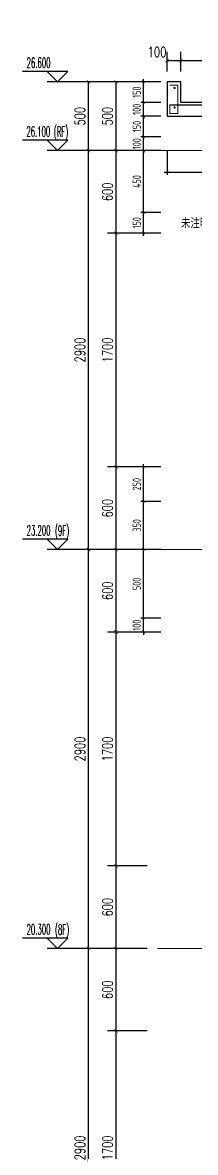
# Model space of a CAD drawing. Extents: x -1058961 to 23600, y -449123 to 2751847.
# Drawn here: x -119268 to -118015, y -22786 to -14573 of the extents above; entities that cross this region are included whole.
import ezdxf

# ---------------------------------------------------------------- set-up
doc = ezdxf.new("R2010")
doc.units = 0
doc.header["$LTSCALE"] = 1000
doc.linetypes.add('DOTE', pattern=[2.42, 2, -0.2, 0.02, -0.2])
doc.layers.get('0').update_dxf_attribs({"linetype": 'CONTINUOUS'})
doc.layers.get('DEFPOINTS').update_dxf_attribs({"linetype": 'CONTINUOUS'})
for name, color, linetype in [('DIM', 2, 'CONTINUOUS'), ('DIM_ELEV', 3, 'CONTINUOUS'), ('PUB_DIM', 3, 'CONTINUOUS'), ('PUB_TEXT', 2, 'CONTINUOUS'), ('REIN', 6, 'CONTINUOUS'), ('S-大样-砼线', 7, 'CONTINUOUS'), ('S-引出线', 40, 'CONTINUOUS'), ('TEXT', 2, 'CONTINUOUS'), ('WALL', 5, 'CONTINUOUS')]:
    doc.layers.add(name, color=color, linetype=linetype)
doc.layers.add('DOTE', color=19, linetype='DOTE', lineweight=9)
doc.styles.add('_TCH_DIM', font='SIMPLEX.shx', dxfattribs={"width": 0.7, "bigfont": 'GBCBIG.shx'})
doc.styles.add('_TCH_DIM_T3', font='SIMPLEX', dxfattribs={"width": 0.705882, "bigfont": 'GBCBIG'})
doc.styles.add('TSSD_DIMENSION', font='Tssdeng.shx', dxfattribs={"width": 0.7, "bigfont": 'tssdchn.shx'})
doc.styles.add('TSSD_REIN', font='tssdeng.shx', dxfattribs={"width": 0.7, "height": 300, "bigfont": 'tssdchn.shx'})
doc.dimstyles.new('_TCH_ARCH&&25', dxfattribs={"dimtxt": 74.375, "dimasz": 25, "dimexe": 62.5, "dimexo": 75, "dimgap": 25, "dimtad": 1, "dimdec": 0, "dimzin": 0, "dimdsep": 46, "dimtxsty": '_TCH_DIM_T3', "dimblk": 'ARCHTICK', "dimcen": 0.09, "dimclrt": 7, "dimazin": 0, "dimtfac": 1, "dimtdec": 0, "dimtix": 1, "dimtmove": 2, "dimatfit": 3, "dimldrblk": 'ARCHTICK', "dimfxl": 0, "dimtolj": 1, "dimtzin": 0, "dimarcsym": 0})
doc.dimstyles.new('TSSD_20_20', dxfattribs={"dimtxt": 60, "dimasz": 20, "dimexe": 20, "dimexo": 50, "dimgap": 20, "dimtad": 1, "dimdec": 0, "dimzin": 0, "dimdsep": 46, "dimtxsty": 'TSSD_DIMENSION', "dimblk": 'ARCHTICK', "dimblk1": 'ARCHTICK', "dimblk2": 'ARCHTICK', "dimcen": 0, "dimdle": 20, "dimclrt": 7, "dimadec": 0, "dimazin": 0, "dimtfac": 1, "dimtdec": 0, "dimtix": 1, "dimtmove": 2, "dimatfit": 3, "dimfxl": 0, "dimtolj": 1, "dimtzin": 0, "dimarcsym": 0})

# ---------------------------------------------------------------- blocks, each defined once
blk = doc.blocks.new('_ArchTick')
at = {"color": 0, "linetype": 'ByBlock', "const_width": 0.15}
blk.add_lwpolyline([(-0.5, -0.5), (0.5, 0.5)], dxfattribs=at)
blk = doc.blocks.new('*D1578')
at = {"layer": 'DEFPOINTS', "color": 0}
for p in [(-118120.2, -14849), (-118220.2, -15003.1), (-118120.2, -15003.1)]:
    blk.add_point(p, dxfattribs=at)
at = {"layer": 'PUB_DIM', "color": 0, "lineweight": -2}
for p, q in [((-118220.2, -14928.1), (-118220.2, -14786.5)), ((-118220.2, -14849), (-118120.2, -14849)), ((-118120.2, -14928.1), (-118120.2, -14786.5))]:
    blk.add_line(p, q, dxfattribs=at)
at = {"layer": 'PUB_DIM', "color": 0, "lineweight": -2, "xscale": 25, "yscale": 25, "zscale": 25, "rotation": 180}
blk.add_blockref('_ArchTick', (-118220.2, -14849), dxfattribs=at)
at = {"layer": 'PUB_DIM', "color": 0, "lineweight": -2, "xscale": 25, "yscale": 25, "zscale": 25}
blk.add_blockref('_ArchTick', (-118120.2, -14849), dxfattribs=at)
at = {"layer": 'PUB_DIM', "color": 7, "insert": (-118292.7, -14786.8), "char_height": 74.38, "attachment_point": 5, "style": '_TCH_DIM_T3'}
blk.add_mtext('\\A1;100', dxfattribs=at)
blk = doc.blocks.new('*D1579')
at = {"layer": 'DEFPOINTS', "color": 0}
for p in [(-117120.2, -14849), (-118120.2, -15003.1), (-117120.2, -15003.1)]:
    blk.add_point(p, dxfattribs=at)
at = {"layer": 'PUB_DIM', "color": 0, "lineweight": -2}
for p, q in [((-118120.2, -14928.1), (-118120.2, -14786.5)), ((-118120.2, -14849), (-117120.2, -14849)), ((-117120.2, -14928.1), (-117120.2, -14786.5))]:
    blk.add_line(p, q, dxfattribs=at)
at = {"layer": 'PUB_DIM', "color": 0, "lineweight": -2, "xscale": 25, "yscale": 25, "zscale": 25, "rotation": 180}
blk.add_blockref('_ArchTick', (-118120.2, -14849), dxfattribs=at)
at = {"layer": 'PUB_DIM', "color": 0, "lineweight": -2, "xscale": 25, "yscale": 25, "zscale": 25}
blk.add_blockref('_ArchTick', (-117120.2, -14849), dxfattribs=at)
at = {"layer": 'PUB_DIM', "color": 7, "insert": (-117620.2, -14786.8), "char_height": 74.38, "attachment_point": 5, "style": '_TCH_DIM_T3'}
blk.add_mtext('\\A1;1000', dxfattribs=at)
blk = doc.blocks.new('*D1581')
at = {"layer": 'DEFPOINTS', "color": 0}
for p in [(-118220.2, -15453.1), (-117620.2, -15453.1), (-117620.2, -15659.6)]:
    blk.add_point(p, dxfattribs=at)
at = {"layer": 'DIM', "color": 0, "lineweight": -2}
for p, q in [((-118220.2, -15503.1), (-118220.2, -15679.6)), ((-117620.2, -15503.1), (-117620.2, -15679.6)), ((-118240.2, -15659.6), (-117600.2, -15659.6))]:
    blk.add_line(p, q, dxfattribs=at)
at = {"layer": 'DIM', "color": 0, "lineweight": -2, "xscale": 20, "yscale": 20, "zscale": 20, "rotation": 180}
blk.add_blockref('_ArchTick', (-118220.2, -15659.6), dxfattribs=at)
at = {"layer": 'DIM', "color": 0, "lineweight": -2, "xscale": 20, "yscale": 20, "zscale": 20}
blk.add_blockref('_ArchTick', (-117620.2, -15659.6), dxfattribs=at)
at = {"layer": 'DIM', "color": 7, "insert": (-117920.2, -15609.6), "char_height": 60, "attachment_point": 5, "style": 'TSSD_DIMENSION'}
blk.add_mtext('\\A1;600', dxfattribs=at)
blk = doc.blocks.new('*D1586')
at = {"layer": 'DEFPOINTS', "color": 0}
for p in [(-118390.4, -15003.1), (-118215.8, -15003.1), (-118215.8, -15153.1)]:
    blk.add_point(p, dxfattribs=at)
at = {"layer": 'DIM', "color": 0, "lineweight": -2}
for p, q in [((-118265.8, -15003.1), (-118410.4, -15003.1)), ((-118390.4, -15173.1), (-118390.4, -14983.1)), ((-118265.8, -15153.1), (-118410.4, -15153.1))]:
    blk.add_line(p, q, dxfattribs=at)
at = {"layer": 'DIM', "color": 0, "lineweight": -2, "xscale": 20, "yscale": 20, "zscale": 20}
for p, rotation in [((-118390.4, -15003.1), 90), ((-118390.4, -15153.1), 270)]:
    blk.add_blockref('_ArchTick', p, dxfattribs=dict(at, rotation=rotation))
at = {"layer": 'DIM', "color": 7, "insert": (-118440.4, -15078.1), "char_height": 60, "attachment_point": 5, "rotation": 90, "style": 'TSSD_DIMENSION'}
blk.add_mtext('\\A1;150', dxfattribs=at)
blk = doc.blocks.new('*D1587')
at = {"layer": 'DEFPOINTS', "color": 0}
for p in [(-118390.4, -15253.1), (-118215.8, -15253.1), (-118215.8, -15403.1)]:
    blk.add_point(p, dxfattribs=at)
at = {"layer": 'DIM', "color": 0, "lineweight": -2}
for p, q in [((-118265.8, -15253.1), (-118410.4, -15253.1)), ((-118390.4, -15423.1), (-118390.4, -15233.1)), ((-118265.8, -15403.1), (-118410.4, -15403.1))]:
    blk.add_line(p, q, dxfattribs=at)
at = {"layer": 'DIM', "color": 0, "lineweight": -2, "xscale": 20, "yscale": 20, "zscale": 20}
for p, rotation in [((-118390.4, -15253.1), 90), ((-118390.4, -15403.1), 270)]:
    blk.add_blockref('_ArchTick', p, dxfattribs=dict(at, rotation=rotation))
at = {"layer": 'DIM', "color": 7, "insert": (-118440.4, -15328.1), "char_height": 60, "attachment_point": 5, "rotation": 90, "style": 'TSSD_DIMENSION'}
blk.add_mtext('\\A1;150', dxfattribs=at)
blk = doc.blocks.new('*D1588')
at = {"layer": 'DEFPOINTS', "color": 0}
for p in [(-118390.4, -15403.1), (-118215.8, -15403.1), (-118215.8, -15503.1)]:
    blk.add_point(p, dxfattribs=at)
at = {"layer": 'DIM', "color": 0, "lineweight": -2}
for p, q in [((-118265.8, -15403.1), (-118410.4, -15403.1)), ((-118390.4, -15403.1), (-118390.4, -15383.1)), ((-118390.4, -15503.1), (-118390.4, -15403.1)), ((-118265.8, -15503.1), (-118410.4, -15503.1)), ((-118390.4, -15503.1), (-118390.4, -15523.1))]:
    blk.add_line(p, q, dxfattribs=at)
at = {"layer": 'DIM', "color": 0, "lineweight": -2, "xscale": 20, "yscale": 20, "zscale": 20}
for p, rotation in [((-118390.4, -15403.1), 270), ((-118390.4, -15503.1), 90)]:
    blk.add_blockref('_ArchTick', p, dxfattribs=dict(at, rotation=rotation))
at = {"layer": 'DIM', "color": 7, "insert": (-118440.4, -15453.1), "char_height": 60, "attachment_point": 5, "rotation": 90, "style": 'TSSD_DIMENSION'}
blk.add_mtext('\\A1;100', dxfattribs=at)
blk = doc.blocks.new('*D1589')
at = {"layer": 'DEFPOINTS', "color": 0}
for p in [(-118390.4, -15503.1), (-118215.8, -15503.1), (-118215.8, -15953.1)]:
    blk.add_point(p, dxfattribs=at)
at = {"layer": 'DIM', "color": 0, "lineweight": -2}
for p, q in [((-118265.8, -15503.1), (-118410.4, -15503.1)), ((-118390.4, -15973.1), (-118390.4, -15483.1)), ((-118265.8, -15953.1), (-118410.4, -15953.1))]:
    blk.add_line(p, q, dxfattribs=at)
at = {"layer": 'DIM', "color": 0, "lineweight": -2, "xscale": 20, "yscale": 20, "zscale": 20}
for p, rotation in [((-118390.4, -15503.1), 90), ((-118390.4, -15953.1), 270)]:
    blk.add_blockref('_ArchTick', p, dxfattribs=dict(at, rotation=rotation))
at = {"layer": 'DIM', "color": 7, "insert": (-118440.4, -15728.1), "char_height": 60, "attachment_point": 5, "rotation": 90, "style": 'TSSD_DIMENSION'}
blk.add_mtext('\\A1;450', dxfattribs=at)
blk = doc.blocks.new('*D1590')
at = {"layer": 'DEFPOINTS', "color": 0}
for p in [(-118390.4, -15953.1), (-118215.8, -15953.1), (-118215.8, -16103.1)]:
    blk.add_point(p, dxfattribs=at)
at = {"layer": 'DIM', "color": 0, "lineweight": -2}
for p, q in [((-118265.8, -15953.1), (-118410.4, -15953.1)), ((-118390.4, -16123.1), (-118390.4, -15933.1)), ((-118265.8, -16103.1), (-118410.4, -16103.1))]:
    blk.add_line(p, q, dxfattribs=at)
at = {"layer": 'DIM', "color": 0, "lineweight": -2, "xscale": 20, "yscale": 20, "zscale": 20}
for p, rotation in [((-118390.4, -15953.1), 90), ((-118390.4, -16103.1), 270)]:
    blk.add_blockref('_ArchTick', p, dxfattribs=dict(at, rotation=rotation))
at = {"layer": 'DIM', "color": 7, "insert": (-118440.4, -16028.1), "char_height": 60, "attachment_point": 5, "rotation": 90, "style": 'TSSD_DIMENSION'}
blk.add_mtext('\\A1;150', dxfattribs=at)
blk = doc.blocks.new('*D1601')
at = {"layer": 'DEFPOINTS', "color": 0}
for p in [(-118390.4, -17803.1), (-118215.8, -17803.1), (-118215.8, -18053.1)]:
    blk.add_point(p, dxfattribs=at)
at = {"layer": 'DIM', "color": 0, "lineweight": -2}
for p, q in [((-118265.8, -17803.1), (-118410.4, -17803.1)), ((-118390.4, -18073.1), (-118390.4, -17783.1)), ((-118265.8, -18053.1), (-118410.4, -18053.1))]:
    blk.add_line(p, q, dxfattribs=at)
at = {"layer": 'DIM', "color": 0, "lineweight": -2, "xscale": 20, "yscale": 20, "zscale": 20}
for p, rotation in [((-118390.4, -17803.1), 90), ((-118390.4, -18053.1), 270)]:
    blk.add_blockref('_ArchTick', p, dxfattribs=dict(at, rotation=rotation))
at = {"layer": 'DIM', "color": 7, "insert": (-118440.4, -17928.1), "char_height": 60, "attachment_point": 5, "rotation": 90, "style": 'TSSD_DIMENSION'}
blk.add_mtext('\\A1;250', dxfattribs=at)
blk = doc.blocks.new('*D1602')
at = {"layer": 'DEFPOINTS', "color": 0}
for p in [(-118390.4, -18053.1), (-118215.8, -18053.1), (-118215.8, -18403.1)]:
    blk.add_point(p, dxfattribs=at)
at = {"layer": 'DIM', "color": 0, "lineweight": -2}
for p, q in [((-118265.8, -18053.1), (-118410.4, -18053.1)), ((-118390.4, -18423.1), (-118390.4, -18033.1)), ((-118265.8, -18403.1), (-118410.4, -18403.1))]:
    blk.add_line(p, q, dxfattribs=at)
at = {"layer": 'DIM', "color": 0, "lineweight": -2, "xscale": 20, "yscale": 20, "zscale": 20}
for p, rotation in [((-118390.4, -18053.1), 90), ((-118390.4, -18403.1), 270)]:
    blk.add_blockref('_ArchTick', p, dxfattribs=dict(at, rotation=rotation))
at = {"layer": 'DIM', "color": 7, "insert": (-118440.4, -18228.1), "char_height": 60, "attachment_point": 5, "rotation": 90, "style": 'TSSD_DIMENSION'}
blk.add_mtext('\\A1;350', dxfattribs=at)
blk = doc.blocks.new('*D1603')
at = {"layer": 'DEFPOINTS', "color": 0}
for p in [(-118390.4, -18403.1), (-118215.8, -18403.1), (-118215.8, -18903.1)]:
    blk.add_point(p, dxfattribs=at)
at = {"layer": 'DIM', "color": 0, "lineweight": -2}
for p, q in [((-118390.4, -18923.1), (-118390.4, -18383.1)), ((-118265.8, -18403.1), (-118410.4, -18403.1)), ((-118265.8, -18903.1), (-118410.4, -18903.1))]:
    blk.add_line(p, q, dxfattribs=at)
at = {"layer": 'DIM', "color": 0, "lineweight": -2, "xscale": 20, "yscale": 20, "zscale": 20}
for p, rotation in [((-118390.4, -18403.1), 90), ((-118390.4, -18903.1), 270)]:
    blk.add_blockref('_ArchTick', p, dxfattribs=dict(at, rotation=rotation))
at = {"layer": 'DIM', "color": 7, "insert": (-118440.4, -18653.1), "char_height": 60, "attachment_point": 5, "rotation": 90, "style": 'TSSD_DIMENSION'}
blk.add_mtext('\\A1;500', dxfattribs=at)
blk = doc.blocks.new('*D1454')
at = {"layer": 'DEFPOINTS', "color": 0}
for p in [(-118590.4, -21903.1), (-118290.4, -21903.1), (-118290.4, -23603.1)]:
    blk.add_point(p, dxfattribs=at)
at = {"layer": 'PUB_DIM', "color": 0, "lineweight": -2}
for p, q in [((-118365.4, -21903.1), (-118652.9, -21903.1)), ((-118590.4, -23603.1), (-118590.4, -21903.1)), ((-118365.4, -23603.1), (-118652.9, -23603.1))]:
    blk.add_line(p, q, dxfattribs=at)
at = {"layer": 'PUB_DIM', "color": 0, "lineweight": -2, "xscale": 25, "yscale": 25, "zscale": 25}
for p, rotation in [((-118590.4, -21903.1), 90), ((-118590.4, -23603.1), 270)]:
    blk.add_blockref('_ArchTick', p, dxfattribs=dict(at, rotation=rotation))
at = {"layer": 'PUB_DIM', "color": 7, "insert": (-118652.6, -22753.1), "char_height": 74.38, "attachment_point": 5, "rotation": 90, "style": '_TCH_DIM_T3'}
blk.add_mtext('\\A1;1700', dxfattribs=at)
blk = doc.blocks.new('*D1455')
at = {"layer": 'DEFPOINTS', "color": 0}
for p in [(-118590.4, -21303.1), (-118290.4, -21303.1), (-118290.4, -21903.1)]:
    blk.add_point(p, dxfattribs=at)
at = {"layer": 'PUB_DIM', "color": 0, "lineweight": -2}
for p, q in [((-118365.4, -21303.1), (-118652.9, -21303.1)), ((-118590.4, -21903.1), (-118590.4, -21303.1)), ((-118365.4, -21903.1), (-118652.9, -21903.1))]:
    blk.add_line(p, q, dxfattribs=at)
at = {"layer": 'PUB_DIM', "color": 0, "lineweight": -2, "xscale": 25, "yscale": 25, "zscale": 25}
for p, rotation in [((-118590.4, -21303.1), 90), ((-118590.4, -21903.1), 270)]:
    blk.add_blockref('_ArchTick', p, dxfattribs=dict(at, rotation=rotation))
at = {"layer": 'PUB_DIM', "color": 7, "insert": (-118652.6, -21603.1), "char_height": 74.38, "attachment_point": 5, "rotation": 90, "style": '_TCH_DIM_T3'}
blk.add_mtext('\\A1;600', dxfattribs=at)
blk = doc.blocks.new('*D1456')
at = {"layer": 'DEFPOINTS', "color": 0}
for p in [(-118590.4, -20703.1), (-118290.4, -20703.1), (-118290.4, -21303.1)]:
    blk.add_point(p, dxfattribs=at)
at = {"layer": 'PUB_DIM', "color": 0, "lineweight": -2}
for p, q in [((-118365.4, -20703.1), (-118652.9, -20703.1)), ((-118590.4, -21303.1), (-118590.4, -20703.1)), ((-118365.4, -21303.1), (-118652.9, -21303.1))]:
    blk.add_line(p, q, dxfattribs=at)
at = {"layer": 'PUB_DIM', "color": 0, "lineweight": -2, "xscale": 25, "yscale": 25, "zscale": 25}
for p, rotation in [((-118590.4, -20703.1), 90), ((-118590.4, -21303.1), 270)]:
    blk.add_blockref('_ArchTick', p, dxfattribs=dict(at, rotation=rotation))
at = {"layer": 'PUB_DIM', "color": 7, "insert": (-118652.6, -21003.1), "char_height": 74.38, "attachment_point": 5, "rotation": 90, "style": '_TCH_DIM_T3'}
blk.add_mtext('\\A1;600', dxfattribs=at)
blk = doc.blocks.new('*D1457')
at = {"layer": 'DEFPOINTS', "color": 0}
for p in [(-118590.4, -19003.1), (-118290.4, -19003.1), (-118290.4, -20703.1)]:
    blk.add_point(p, dxfattribs=at)
at = {"layer": 'PUB_DIM', "color": 0, "lineweight": -2}
for p, q in [((-118365.4, -19003.1), (-118652.9, -19003.1)), ((-118590.4, -20703.1), (-118590.4, -19003.1)), ((-118365.4, -20703.1), (-118652.9, -20703.1))]:
    blk.add_line(p, q, dxfattribs=at)
at = {"layer": 'PUB_DIM', "color": 0, "lineweight": -2, "xscale": 25, "yscale": 25, "zscale": 25}
for p, rotation in [((-118590.4, -19003.1), 90), ((-118590.4, -20703.1), 270)]:
    blk.add_blockref('_ArchTick', p, dxfattribs=dict(at, rotation=rotation))
at = {"layer": 'PUB_DIM', "color": 7, "insert": (-118652.6, -19853.1), "char_height": 74.38, "attachment_point": 5, "rotation": 90, "style": '_TCH_DIM_T3'}
blk.add_mtext('\\A1;1700', dxfattribs=at)
blk = doc.blocks.new('*D1458')
at = {"layer": 'DEFPOINTS', "color": 0}
for p in [(-118590.4, -18403.1), (-118290.4, -18403.1), (-118290.4, -19003.1)]:
    blk.add_point(p, dxfattribs=at)
at = {"layer": 'PUB_DIM', "color": 0, "lineweight": -2}
for p, q in [((-118365.4, -18403.1), (-118652.9, -18403.1)), ((-118590.4, -19003.1), (-118590.4, -18403.1)), ((-118365.4, -19003.1), (-118652.9, -19003.1))]:
    blk.add_line(p, q, dxfattribs=at)
at = {"layer": 'PUB_DIM', "color": 0, "lineweight": -2, "xscale": 25, "yscale": 25, "zscale": 25}
for p, rotation in [((-118590.4, -18403.1), 90), ((-118590.4, -19003.1), 270)]:
    blk.add_blockref('_ArchTick', p, dxfattribs=dict(at, rotation=rotation))
at = {"layer": 'PUB_DIM', "color": 7, "insert": (-118652.6, -18703.1), "char_height": 74.38, "attachment_point": 5, "rotation": 90, "style": '_TCH_DIM_T3'}
blk.add_mtext('\\A1;600', dxfattribs=at)
blk = doc.blocks.new('*D1459')
at = {"layer": 'DEFPOINTS', "color": 0}
for p in [(-118590.4, -17803.1), (-118290.4, -17803.1), (-118290.4, -18403.1)]:
    blk.add_point(p, dxfattribs=at)
at = {"layer": 'PUB_DIM', "color": 0, "lineweight": -2}
for p, q in [((-118365.4, -17803.1), (-118652.9, -17803.1)), ((-118590.4, -18403.1), (-118590.4, -17803.1)), ((-118365.4, -18403.1), (-118652.9, -18403.1))]:
    blk.add_line(p, q, dxfattribs=at)
at = {"layer": 'PUB_DIM', "color": 0, "lineweight": -2, "xscale": 25, "yscale": 25, "zscale": 25}
for p, rotation in [((-118590.4, -17803.1), 90), ((-118590.4, -18403.1), 270)]:
    blk.add_blockref('_ArchTick', p, dxfattribs=dict(at, rotation=rotation))
at = {"layer": 'PUB_DIM', "color": 7, "insert": (-118652.6, -18103.1), "char_height": 74.38, "attachment_point": 5, "rotation": 90, "style": '_TCH_DIM_T3'}
blk.add_mtext('\\A1;600', dxfattribs=at)
blk = doc.blocks.new('*D1460')
at = {"layer": 'DEFPOINTS', "color": 0}
for p in [(-118590.4, -16103.1), (-118290.4, -16103.1), (-118290.4, -17803.1)]:
    blk.add_point(p, dxfattribs=at)
at = {"layer": 'PUB_DIM', "color": 0, "lineweight": -2}
for p, q in [((-118365.4, -16103.1), (-118652.9, -16103.1)), ((-118590.4, -17803.1), (-118590.4, -16103.1)), ((-118365.4, -17803.1), (-118652.9, -17803.1))]:
    blk.add_line(p, q, dxfattribs=at)
at = {"layer": 'PUB_DIM', "color": 0, "lineweight": -2, "xscale": 25, "yscale": 25, "zscale": 25}
for p, rotation in [((-118590.4, -16103.1), 90), ((-118590.4, -17803.1), 270)]:
    blk.add_blockref('_ArchTick', p, dxfattribs=dict(at, rotation=rotation))
at = {"layer": 'PUB_DIM', "color": 7, "insert": (-118652.6, -16953.1), "char_height": 74.38, "attachment_point": 5, "rotation": 90, "style": '_TCH_DIM_T3'}
blk.add_mtext('\\A1;1700', dxfattribs=at)
blk = doc.blocks.new('*D1461')
at = {"layer": 'DEFPOINTS', "color": 0}
for p in [(-118590.4, -15503.1), (-118290.4, -15503.1), (-118290.4, -16103.1)]:
    blk.add_point(p, dxfattribs=at)
at = {"layer": 'PUB_DIM', "color": 0, "lineweight": -2}
for p, q in [((-118365.4, -15503.1), (-118652.9, -15503.1)), ((-118590.4, -16103.1), (-118590.4, -15503.1)), ((-118365.4, -16103.1), (-118652.9, -16103.1))]:
    blk.add_line(p, q, dxfattribs=at)
at = {"layer": 'PUB_DIM', "color": 0, "lineweight": -2, "xscale": 25, "yscale": 25, "zscale": 25}
for p, rotation in [((-118590.4, -15503.1), 90), ((-118590.4, -16103.1), 270)]:
    blk.add_blockref('_ArchTick', p, dxfattribs=dict(at, rotation=rotation))
at = {"layer": 'PUB_DIM', "color": 7, "insert": (-118652.6, -15803.1), "char_height": 74.38, "attachment_point": 5, "rotation": 90, "style": '_TCH_DIM_T3'}
blk.add_mtext('\\A1;600', dxfattribs=at)
blk = doc.blocks.new('*D1462')
at = {"layer": 'DEFPOINTS', "color": 0}
for p in [(-118590.4, -15003.1), (-118290.4, -15003.1), (-118290.4, -15503.1)]:
    blk.add_point(p, dxfattribs=at)
at = {"layer": 'PUB_DIM', "color": 0, "lineweight": -2}
for p, q in [((-118365.4, -15003.1), (-118652.9, -15003.1)), ((-118590.4, -15503.1), (-118590.4, -15003.1)), ((-118365.4, -15503.1), (-118652.9, -15503.1))]:
    blk.add_line(p, q, dxfattribs=at)
at = {"layer": 'PUB_DIM', "color": 0, "lineweight": -2, "xscale": 25, "yscale": 25, "zscale": 25}
for p, rotation in [((-118590.4, -15003.1), 90), ((-118590.4, -15503.1), 270)]:
    blk.add_blockref('_ArchTick', p, dxfattribs=dict(at, rotation=rotation))
at = {"layer": 'PUB_DIM', "color": 7, "insert": (-118652.6, -15253.1), "char_height": 74.38, "attachment_point": 5, "rotation": 90, "style": '_TCH_DIM_T3'}
blk.add_mtext('\\A1;500', dxfattribs=at)
blk = doc.blocks.new('*D1467')
at = {"layer": 'DEFPOINTS', "color": 0}
for p in [(-118790.4, -21303.1), (-118290.4, -21303.1), (-118290.4, -24203.1)]:
    blk.add_point(p, dxfattribs=at)
at = {"layer": 'PUB_DIM', "color": 0, "lineweight": -2}
for p, q in [((-118365.4, -21303.1), (-118852.9, -21303.1)), ((-118790.4, -24203.1), (-118790.4, -21303.1)), ((-118365.4, -24203.1), (-118852.9, -24203.1))]:
    blk.add_line(p, q, dxfattribs=at)
at = {"layer": 'PUB_DIM', "color": 0, "lineweight": -2, "xscale": 25, "yscale": 25, "zscale": 25}
for p, rotation in [((-118790.4, -21303.1), 90), ((-118790.4, -24203.1), 270)]:
    blk.add_blockref('_ArchTick', p, dxfattribs=dict(at, rotation=rotation))
at = {"layer": 'PUB_DIM', "color": 7, "insert": (-118852.6, -22753.1), "char_height": 74.38, "attachment_point": 5, "rotation": 90, "style": '_TCH_DIM_T3'}
blk.add_mtext('\\A1;2900', dxfattribs=at)
blk = doc.blocks.new('*D1468')
at = {"layer": 'DEFPOINTS', "color": 0}
for p in [(-118790.4, -18403.1), (-118290.4, -18403.1), (-118290.4, -21303.1)]:
    blk.add_point(p, dxfattribs=at)
at = {"layer": 'PUB_DIM', "color": 0, "lineweight": -2}
for p, q in [((-118365.4, -18403.1), (-118852.9, -18403.1)), ((-118790.4, -21303.1), (-118790.4, -18403.1)), ((-118365.4, -21303.1), (-118852.9, -21303.1))]:
    blk.add_line(p, q, dxfattribs=at)
at = {"layer": 'PUB_DIM', "color": 0, "lineweight": -2, "xscale": 25, "yscale": 25, "zscale": 25}
for p, rotation in [((-118790.4, -18403.1), 90), ((-118790.4, -21303.1), 270)]:
    blk.add_blockref('_ArchTick', p, dxfattribs=dict(at, rotation=rotation))
at = {"layer": 'PUB_DIM', "color": 7, "insert": (-118852.6, -19853.1), "char_height": 74.38, "attachment_point": 5, "rotation": 90, "style": '_TCH_DIM_T3'}
blk.add_mtext('\\A1;2900', dxfattribs=at)
blk = doc.blocks.new('*D1469')
at = {"layer": 'DEFPOINTS', "color": 0}
for p in [(-118790.4, -15503.1), (-118290.4, -15503.1), (-118290.4, -18403.1)]:
    blk.add_point(p, dxfattribs=at)
at = {"layer": 'PUB_DIM', "color": 0, "lineweight": -2}
for p, q in [((-118365.4, -15503.1), (-118852.9, -15503.1)), ((-118790.4, -18403.1), (-118790.4, -15503.1)), ((-118365.4, -18403.1), (-118852.9, -18403.1))]:
    blk.add_line(p, q, dxfattribs=at)
at = {"layer": 'PUB_DIM', "color": 0, "lineweight": -2, "xscale": 25, "yscale": 25, "zscale": 25}
for p, rotation in [((-118790.4, -15503.1), 90), ((-118790.4, -18403.1), 270)]:
    blk.add_blockref('_ArchTick', p, dxfattribs=dict(at, rotation=rotation))
at = {"layer": 'PUB_DIM', "color": 7, "insert": (-118852.6, -16953.1), "char_height": 74.38, "attachment_point": 5, "rotation": 90, "style": '_TCH_DIM_T3'}
blk.add_mtext('\\A1;2900', dxfattribs=at)
blk = doc.blocks.new('*D1470')
at = {"layer": 'DEFPOINTS', "color": 0}
for p in [(-118790.4, -15003.1), (-118290.4, -15003.1), (-118290.4, -15503.1)]:
    blk.add_point(p, dxfattribs=at)
at = {"layer": 'PUB_DIM', "color": 0, "lineweight": -2}
for p, q in [((-118365.4, -15003.1), (-118852.9, -15003.1)), ((-118790.4, -15503.1), (-118790.4, -15003.1)), ((-118365.4, -15503.1), (-118852.9, -15503.1))]:
    blk.add_line(p, q, dxfattribs=at)
at = {"layer": 'PUB_DIM', "color": 0, "lineweight": -2, "xscale": 25, "yscale": 25, "zscale": 25}
for p, rotation in [((-118790.4, -15003.1), 90), ((-118790.4, -15503.1), 270)]:
    blk.add_blockref('_ArchTick', p, dxfattribs=dict(at, rotation=rotation))
at = {"layer": 'PUB_DIM', "color": 7, "insert": (-118852.6, -15253.1), "char_height": 74.38, "attachment_point": 5, "rotation": 90, "style": '_TCH_DIM_T3'}
blk.add_mtext('\\A1;500', dxfattribs=at)
blk = doc.blocks.new('20210809.02265209')
at = {"layer": 'REIN'}
for points in [[(87534.4, 68094.8, 4.5, 4.5, 0), (87564.7, 68094.8, 4.5, 4.5, 0), (87564.7, 67991.7, 4.5, 4.5, 0), (87535.5, 67991.7, 4.5, 4.5, 0), (87535.5, 68022.8, 4.5, 4.5, 0), (87995.5, 68022.8, 4.5, 4.5, 0)], [(87154.5, 67642.3, 9, 9, 0), (87215, 67642.3, 9, 9, 0), (87215, 67436, 9, 9, 0), (87156.8, 67436, 9, 9, 0), (87156.8, 67498.2, 9, 9, 0), (88076.7, 67498.2, 9, 9, 0)], [(88215.5, 66701.5, 9, 9, 0), (88006.4, 66701.5, 9, 9, 0), (88006.4, 66580.9, 9, 9, 0), (88316.6, 66580.9, 9, 9, 0), (88316.6, 67115.8, 9, 9, 0)], [(88154.6, 67118.7, 9, 9, 0), (88154.6, 66633.6, 9, 9, 0)]]:
    blk.add_lwpolyline(points, format="xyseb", dxfattribs=at)
for points, const_width in [([(88109.5, 67872.8), (88109.5, 68039), (87830.3, 68039), (87830.3, 67934.8), (88090.5, 67934.8), (88090.5, 67991.2)], 4.5), ([(88320.5, 67166.8), (88320.5, 67499.3), (87762.1, 67499.3), (87762.1, 67290.9), (88282.4, 67290.9), (88282.4, 67403.6)], 9)]:
    blk.add_lwpolyline(points, dxfattribs=dict(at, const_width=const_width))
at = {"layer": 'REIN', "const_width": 8}
for points in [[(87187, 67622.1, 1), (87195, 67622.1, 1)], [(87187, 67479.7, 1), (87195, 67479.7, 1)], [(87410, 67479.7, 1), (87418, 67479.7, 1)], [(87597.5, 67479.7, 1), (87605.5, 67479.7, 1)], [(87776.4, 67479.7, 1), (87784.4, 67479.7, 1)], [(87961.2, 67479.7, 1), (87969.2, 67479.7, 1)], [(87776, 67302.2, 1), (87784, 67302.2, 1)], [(87960, 67302.2, 1), (87968, 67302.2, 1)], [(88019.1, 66687.1, 1), (88027.1, 66687.1, 1)], [(88171, 66684.4, 1), (88179, 66684.4, 1)], [(88297.1, 66684.4, 1), (88305.1, 66684.4, 1)], [(88019.1, 66598.2, 1), (88027.1, 66598.2, 1)], [(88171, 66598.2, 1), (88179, 66598.2, 1)], [(88294.7, 66598.2, 1), (88302.7, 66598.2, 1)]]:
    blk.add_lwpolyline(points, format="xyb", close=True, dxfattribs=at)
at = {"layer": 'S-大样-砼线'}
for p, q in [((88136.6, 67516.8), (88336.6, 66916.8)), ((88336.6, 67516.8), (88136.6, 66916.8))]:
    blk.add_line(p, q, dxfattribs=at)
blk.add_lwpolyline([(88336.6, 67516.8), (88136.6, 67516.8), (88136.6, 66916.8), (88336.6, 66916.8)], close=True, dxfattribs=at)
at = {"layer": 'S-引出线'}
for p, q in [((87499.4, 67498.2), (87499.4, 67610)), ((87499.4, 67610), (87750.8, 67610)), ((87780, 67302.2), (87780, 67587)), ((87780, 67587), (88115.6, 67587)), ((87964, 67302.2), (87964, 67587)), ((87878.8, 66794.9), (88154.6, 66794.9)), ((88316.6, 66794.9), (88624.4, 66794.9))]:
    blk.add_line(p, q, dxfattribs=at)
blk.add_lwpolyline([(88320.5, 67476.2), (88703.1, 67476.2)], dxfattribs=at)
at = {"layer": 'TEXT', "style": 'TSSD_REIN', "width": 0.7}
for s, p in [('%%1328@200', (87502.6, 67619.1)), ('4%%1328', (87982.7, 67585.9)), ('%%13210@150', (88417.4, 67483.6)), ('%%1328@200', (87871.9, 66800.1)), ('%%1328@150', (88368.8, 66800.1)), ('未注明分布钢筋为%%1326@200', (87237.9, 66601.5))]:
    blk.add_text(s, height=75, rotation=0, dxfattribs=at).set_placement(p)
blk = doc.blocks.new('*D2774')
at = {"layer": 'DEFPOINTS', "color": 0}
for p in [(-118390.4, -15153.1), (-118215.8, -15153.1), (-118215.8, -15253.1)]:
    blk.add_point(p, dxfattribs=at)
at = {"layer": 'DIM', "color": 0, "lineweight": -2}
for p, q in [((-118265.8, -15153.1), (-118410.4, -15153.1)), ((-118390.4, -15153.1), (-118390.4, -15133.1)), ((-118390.4, -15253.1), (-118390.4, -15153.1)), ((-118265.8, -15253.1), (-118410.4, -15253.1)), ((-118390.4, -15253.1), (-118390.4, -15273.1))]:
    blk.add_line(p, q, dxfattribs=at)
at = {"layer": 'DIM', "color": 0, "lineweight": -2, "xscale": 20, "yscale": 20, "zscale": 20}
for p, rotation in [((-118390.4, -15153.1), 270), ((-118390.4, -15253.1), 90)]:
    blk.add_blockref('_ArchTick', p, dxfattribs=dict(at, rotation=rotation))
at = {"layer": 'DIM', "color": 7, "insert": (-118440.4, -15203.1), "char_height": 60, "attachment_point": 5, "rotation": 90, "style": 'TSSD_DIMENSION'}
blk.add_mtext('\\A1;100', dxfattribs=at)
blk = doc.blocks.new('*D3213')
at = {"layer": 'DEFPOINTS', "color": 0}
for p in [(-118390.4, -18903.1), (-118215.8, -18903.1), (-118215.8, -19003.1)]:
    blk.add_point(p, dxfattribs=at)
at = {"layer": 'DIM', "color": 0, "lineweight": -2}
for p, q in [((-118390.4, -18903.1), (-118390.4, -18883.1)), ((-118265.8, -18903.1), (-118410.4, -18903.1)), ((-118390.4, -19003.1), (-118390.4, -18903.1)), ((-118265.8, -19003.1), (-118410.4, -19003.1)), ((-118390.4, -19003.1), (-118390.4, -19023.1))]:
    blk.add_line(p, q, dxfattribs=at)
at = {"layer": 'DIM', "color": 0, "lineweight": -2, "xscale": 20, "yscale": 20, "zscale": 20}
for p, rotation in [((-118390.4, -18903.1), 270), ((-118390.4, -19003.1), 90)]:
    blk.add_blockref('_ArchTick', p, dxfattribs=dict(at, rotation=rotation))
at = {"layer": 'DIM', "color": 7, "insert": (-118440.4, -18953.1), "char_height": 60, "attachment_point": 5, "rotation": 90, "style": 'TSSD_DIMENSION'}
blk.add_mtext('\\A1;100', dxfattribs=at)

msp = doc.modelspace()

# ---------------------------------------------------------------- linework, layer by layer
at = {"layer": 'DIM_ELEV'}
for p, q in [((-118940.43, -14928.12), (-119268.43, -14928.12)), ((-119015.43, -15003.12), (-119090.43, -14928.12)), ((-119015.43, -15003.12), (-118940.43, -14928.12)), ((-118590.43, -15003.12), (-119090.43, -15003.12)), ((-118940.43, -15428.12), (-119268.43, -15428.12)), ((-119015.43, -15503.12), (-119090.43, -15428.12)), ((-119015.43, -15503.12), (-118940.43, -15428.12)), ((-118590.43, -15503.12), (-119090.43, -15503.12)), ((-118940.43, -18328.12), (-119268.43, -18328.12)), ((-119015.43, -18403.12), (-119090.43, -18328.12)), ((-119015.43, -18403.12), (-118940.43, -18328.12)), ((-118590.43, -18403.12), (-119090.43, -18403.12))]:
    msp.add_line(p, q, dxfattribs=at)
at = {"layer": 'DIM_ELEV', "color": 1}
for p, q in [((-118940.43, -21228.12), (-119268.43, -21228.12)), ((-119015.43, -21303.12), (-119090.43, -21228.12)), ((-119015.43, -21303.12), (-118940.43, -21228.12)), ((-118590.43, -21303.12), (-119090.43, -21303.12))]:
    msp.add_line(p, q, dxfattribs=at)
at = {"layer": 'DOTE', "color": 1, "linetype": 'DOTE', "ltscale": 0.2}
for p, q in [((-114521.71, -15503.12), (-118290.43, -15503.12)), ((-114521.71, -18403.12), (-118290.43, -18403.12)), ((-114521.71, -21303.12), (-118290.43, -21303.12))]:
    msp.add_line(p, q, dxfattribs=at)
at = {"layer": 'WALL'}
for p, q in [((-118120.23, -15003.12), (-118220.23, -15003.12)), ((-118220.23, -15003.12), (-118220.23, -15253.12)), ((-118120.23, -15153.12), (-118120.23, -15003.12)), ((-117220.23, -15153.12), (-118120.23, -15153.12)), ((-118220.23, -15253.12), (-117620.23, -15253.12))]:
    msp.add_line(p, q, dxfattribs=at)

# ---------------------------------------------------------------- block references
at = {"layer": 'REIN'}
msp.add_blockref('20210809.02265209', (-205356.8, -82669.91), dxfattribs=at)

# ---------------------------------------------------------------- texts
at = {"layer": 'PUB_TEXT', "style": '_TCH_DIM', "width": 0.494118}
for s, p in [('26.600', (-119239.53, -14901.87)), ('26.100', (-119240.93, -15401.87)), ('(RF)', (-119042.18, -15403.1)), ('23.200', (-119239.53, -18301.87)), ('(9F)', (-119034.13, -18303.1))]:
    msp.add_text(s, height=74.375, dxfattribs=at).set_placement(p)
at = {"layer": 'PUB_TEXT', "color": 1, "style": '_TCH_DIM', "width": 0.494118}
for s, p in [('20.300', (-119239.53, -21201.87)), ('(8F)', (-119034.13, -21203.1))]:
    msp.add_text(s, height=74.375, dxfattribs=at).set_placement(p)

# ---------------------------------------------------------------- dimensions: what is measured, and where the dimension line sits
at = {"layer": 'DIM'}
for p1, p2, distance, picture, middle in [((-118215.82, -15153.12), (-118215.82, -15003.12), 174.61, '*D1586', (-118440.43, -15078.12)), ((-118215.82, -15253.12), (-118215.82, -15153.12), 174.61, '*D2774', (-118440.43, -15203.12)), ((-118215.82, -15403.12), (-118215.82, -15253.12), 174.61, '*D1587', (-118440.43, -15328.12)), ((-118215.82, -15503.12), (-118215.82, -15403.12), 174.61, '*D1588', (-118440.43, -15453.12)), ((-118215.82, -15953.12), (-118215.82, -15503.12), 174.61, '*D1589', (-118440.43, -15728.12)), ((-118220.23, -15453.12), (-117620.23, -15453.12), -206.45, '*D1581', (-117920.23, -15609.57)), ((-118215.82, -16103.12), (-118215.82, -15953.12), 174.61, '*D1590', (-118440.43, -16028.12)), ((-118215.82, -18053.12), (-118215.82, -17803.12), 174.61, '*D1601', (-118440.43, -17928.12)), ((-118215.82, -18403.12), (-118215.82, -18053.12), 174.61, '*D1602', (-118440.43, -18228.12)), ((-118215.82, -18903.12), (-118215.82, -18403.12), 174.61, '*D1603', (-118440.43, -18653.12)), ((-118215.82, -19003.12), (-118215.82, -18903.12), 174.61, '*D3213', (-118440.43, -18953.12))]:
    dim = msp.add_aligned_dim(p1=p1, p2=p2, distance=distance, dimstyle='TSSD_20_20', dxfattribs=at)
    dim.commit()
    dim.dimension.update_dxf_attribs({"geometry": picture, "text_midpoint": middle})
at = {"layer": 'PUB_DIM'}
dim = msp.add_linear_dim(base=(-118120.23, -14848.96), p1=(-118220.23, -15003.12), p2=(-118120.23, -15003.12), angle=360, dimstyle='_TCH_ARCH&&25', dxfattribs=at)
dim.commit()
dim.dimension.update_dxf_attribs({"geometry": '*D1578', "text_midpoint": (-118292.65, -14786.77), "dimtype": 161})
for p1, p2, distance, picture, middle in [((-118120.23, -15003.12), (-117120.23, -15003.12), 154.16, '*D1579', (-117620.23, -14786.77)), ((-118290.43, -15503.12), (-118290.43, -15003.12), 500, '*D1470', (-118852.62, -15253.12)), ((-118290.43, -15503.12), (-118290.43, -15003.12), 300, '*D1462', (-118652.62, -15253.12)), ((-118290.43, -18403.12), (-118290.43, -15503.12), 500, '*D1469', (-118852.62, -16953.12)), ((-118290.43, -16103.12), (-118290.43, -15503.12), 300, '*D1461', (-118652.62, -15803.12)), ((-118290.43, -17803.12), (-118290.43, -16103.12), 300, '*D1460', (-118652.62, -16953.12)), ((-118290.43, -18403.12), (-118290.43, -17803.12), 300, '*D1459', (-118652.62, -18103.12)), ((-118290.43, -21303.12), (-118290.43, -18403.12), 500, '*D1468', (-118852.62, -19853.12)), ((-118290.43, -19003.13), (-118290.43, -18403.12), 300, '*D1458', (-118652.62, -18703.13)), ((-118290.43, -20703.12), (-118290.43, -19003.13), 300, '*D1457', (-118652.62, -19853.13)), ((-118290.43, -21303.12), (-118290.43, -20703.12), 300, '*D1456', (-118652.62, -21003.12)), ((-118290.43, -24203.12), (-118290.43, -21303.12), 500, '*D1467', (-118852.62, -22753.12)), ((-118290.43, -21903.12), (-118290.43, -21303.12), 300, '*D1455', (-118652.62, -21603.12)), ((-118290.43, -23603.12), (-118290.43, -21903.12), 300, '*D1454', (-118652.62, -22753.12))]:
    dim = msp.add_aligned_dim(p1=p1, p2=p2, distance=distance, dimstyle='_TCH_ARCH&&25', dxfattribs=at)
    dim.commit()
    dim.dimension.update_dxf_attribs({"geometry": picture, "text_midpoint": middle})

doc.saveas('drawing.dxf')
